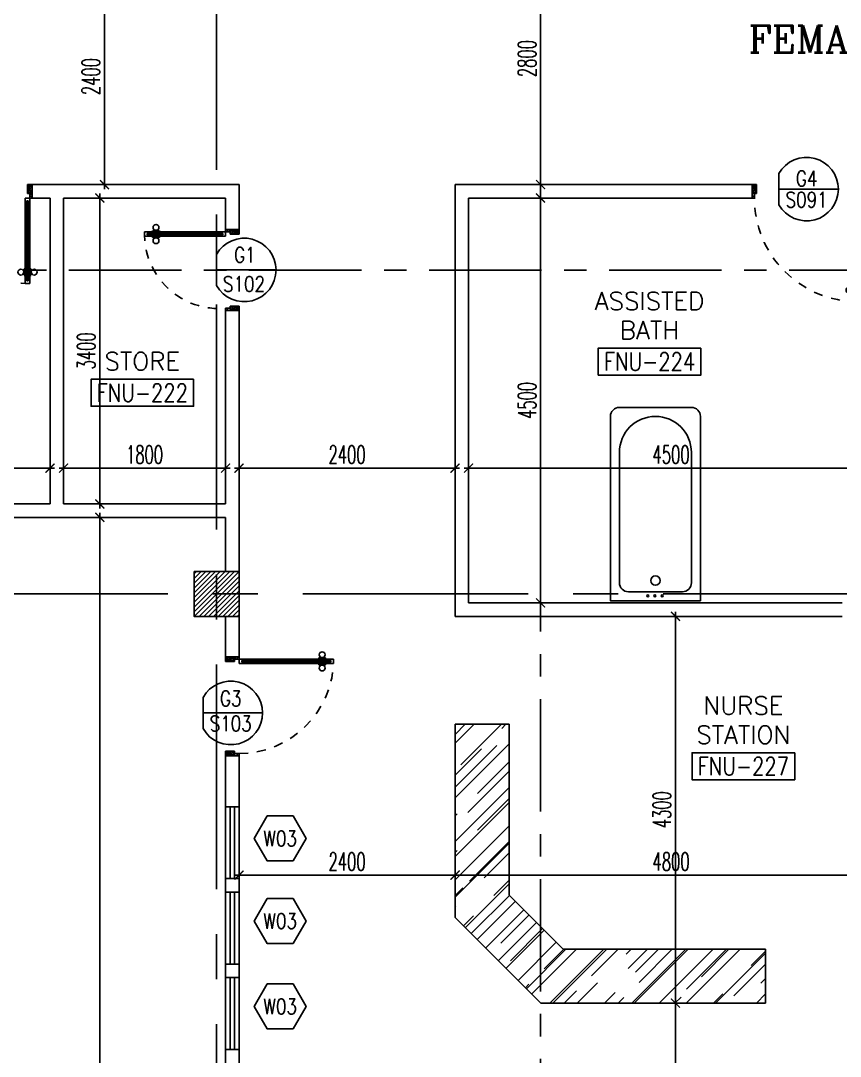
# Model space of a CAD drawing. Extents: x 88808.2 to 88899.2, y 39921.6 to 40001.1.
# Drawn here: x 88865.79 to 88874.9, y 39967.76 to 39979.27 of the extents above; entities that cross this region are included whole.
import ezdxf
from ezdxf.enums import TextEntityAlignment as Align

# ---------------------------------------------------------------- set-up
doc = ezdxf.new("R2010")
doc.units = 0
doc.header["$MEASUREMENT"] = 0
doc.header["$PDMODE"] = 34
for name, pattern in [('CENTER', [2, 1.25, -0.25, 0.25, -0.25]), ('CENTERX2', [4, 2.5, -0.5, 0.5, -0.5]), ('HIDDEN', [0.375, 0.25, -0.125])]:
    doc.linetypes.add(name, pattern=pattern)
doc.layers.get('0').update_dxf_attribs({"linetype": 'CONTINUOUS'})
doc.layers.get('DEFPOINTS').update_dxf_attribs({"linetype": 'CONTINUOUS'})
for name, color, linetype in [('AXES', 11, 'CENTERX2'), ('AXES1', 11, 'CENTER'), ('COL', 2, 'CONTINUOUS'), ('COUNTER', 3, 'CONTINUOUS'), ('DIM', 4, 'CONTINUOUS'), ('DOOR', 7, 'CONTINUOUS'), ('DOOR-CR', 4, 'CONTINUOUS'), ('DOOR-NO', 3, 'CONTINUOUS'), ('FIX', 3, 'CONTINUOUS'), ('HAT', 8, 'CONTINUOUS'), ('Hatch', 11, 'CONTINUOUS'), ('RM-BOX', 4, 'CONTINUOUS'), ('RM-NAME', 2, 'CONTINUOUS'), ('RM-NO', 2, 'CONTINUOUS'), ('WALL', 2, 'CONTINUOUS'), ('WIN', 3, 'CONTINUOUS'), ('WIN-BOX', 3, 'CONTINUOUS'), ('WIN-NO', 5, 'CONTINUOUS')]:
    doc.layers.add(name, color=color, linetype=linetype)
doc.styles.add('ROMANC', font='romanc', dxfattribs={"height": 0.1})
doc.styles.add('ROMANS', font='ROMANS.shx', dxfattribs={"width": 0.6})
doc.dimstyles.new('STANDARD in', dxfattribs={"dimtxt": 0.2, "dimasz": 0.1, "dimexe": 0.07, "dimexo": 0.07, "dimgap": 0.05, "dimtad": 1, "dimdec": 0, "dimlfac": 1000, "dimzin": 0, "dimdsep": 46, "dimtxsty": 'ROMANS', "dimblk": 'ARCHTICK', "dimcen": 0.05, "dimdle": 0.05, "dimclrd": 4, "dimclre": 4, "dimclrt": 2, "dimadec": 0, "dimazin": 0, "dimtfac": 1, "dimtdec": 0, "dimtmove": 2, "dimatfit": 3, "dimfxl": 0, "dimtolj": 1, "dimtzin": 0, "dimarcsym": 0})

# ---------------------------------------------------------------- blocks, each defined once
blk = doc.blocks.new('_ARCHTICK')
at = {"color": 0, "linetype": 'ByBlock', "const_width": 0.15}
blk.add_lwpolyline([(-0.5, -0.5), (0.5, 0.5)], dxfattribs=at)
blk = doc.blocks.new('*D571')
at = {"layer": 'DEFPOINTS', "color": 0, "linetype": 'Continuous'}
for p in [(88871.57, 39980.25), (88871.618, 39980.25), (88871.981, 39977.45)]:
    blk.add_point(p, dxfattribs=at)
at = {"layer": 'DIM', "color": 4, "linetype": 'Continuous', "lineweight": -2}
for p, q in [((88871.57, 39977.4), (88871.57, 39980.3)), ((88871.548, 39980.25), (88871.5, 39980.25)), ((88871.911, 39977.45), (88871.5, 39977.45))]:
    blk.add_line(p, q, dxfattribs=at)
at = {"layer": 'DIM', "color": 4, "linetype": 'Continuous', "lineweight": -2, "xscale": 0.1, "yscale": 0.1, "zscale": 0.1}
for p, rotation in [((88871.57, 39980.25), 90), ((88871.57, 39977.45), 270)]:
    blk.add_blockref('_ARCHTICK', p, dxfattribs=dict(at, rotation=rotation))
at = {"layer": 'DIM', "color": 2, "linetype": 'Continuous', "insert": (88871.42, 39978.85), "char_height": 0.2, "attachment_point": 5, "rotation": 90, "style": 'ROMANS'}
blk.add_mtext('\\A1;2800', dxfattribs=at)
blk = doc.blocks.new('*D570')
at = {"layer": 'DEFPOINTS', "color": 0, "linetype": 'Continuous'}
for p in [(88871.275, 39977.3), (88871.569, 39977.3), (88871.275, 39972.8)]:
    blk.add_point(p, dxfattribs=at)
at = {"layer": 'DIM', "color": 4, "linetype": 'Continuous', "lineweight": -2}
for p, q in [((88871.345, 39977.3), (88871.639, 39977.3)), ((88871.569, 39972.75), (88871.569, 39977.35)), ((88871.345, 39972.8), (88871.639, 39972.8))]:
    blk.add_line(p, q, dxfattribs=at)
at = {"layer": 'DIM', "color": 4, "linetype": 'Continuous', "lineweight": -2, "xscale": 0.1, "yscale": 0.1, "zscale": 0.1}
for p, rotation in [((88871.569, 39977.3), 90), ((88871.569, 39972.8), 270)]:
    blk.add_blockref('_ARCHTICK', p, dxfattribs=dict(at, rotation=rotation))
at = {"layer": 'DIM', "color": 2, "linetype": 'Continuous', "insert": (88871.419, 39975.05), "char_height": 0.2, "attachment_point": 5, "rotation": 90, "style": 'ROMANS'}
blk.add_mtext('\\A1;4500', dxfattribs=at)
blk = doc.blocks.new('*D346')
at = {"layer": 'DEFPOINTS', "color": 0, "linetype": 'Continuous'}
for p in [(88870.77, 39975.05), (88875.27, 39975.05), (88875.27, 39974.298)]:
    blk.add_point(p, dxfattribs=at)
at = {"layer": 'DIM', "color": 4, "linetype": 'Continuous', "lineweight": -2}
for p, q in [((88870.77, 39974.98), (88870.77, 39974.228)), ((88875.27, 39974.98), (88875.27, 39974.228)), ((88870.72, 39974.298), (88875.32, 39974.298))]:
    blk.add_line(p, q, dxfattribs=at)
at = {"layer": 'DIM', "color": 4, "linetype": 'Continuous', "lineweight": -2, "xscale": 0.1, "yscale": 0.1, "zscale": 0.1, "rotation": 180}
blk.add_blockref('_ARCHTICK', (88870.77, 39974.298), dxfattribs=at)
at = {"layer": 'DIM', "color": 4, "linetype": 'Continuous', "lineweight": -2, "xscale": 0.1, "yscale": 0.1, "zscale": 0.1}
blk.add_blockref('_ARCHTICK', (88875.27, 39974.298), dxfattribs=at)
at = {"layer": 'DIM', "color": 2, "linetype": 'Continuous', "insert": (88873.02, 39974.448), "char_height": 0.2, "attachment_point": 5, "style": 'ROMANS'}
blk.add_mtext('\\A1;4500', dxfattribs=at)
blk = doc.blocks.new('*D345')
at = {"layer": 'DEFPOINTS', "color": 0, "linetype": 'Continuous'}
for p in [(88868.22, 39974.987), (88870.62, 39974.987), (88870.62, 39974.298)]:
    blk.add_point(p, dxfattribs=at)
at = {"layer": 'DIM', "color": 4, "linetype": 'Continuous', "lineweight": -2}
for p, q in [((88868.22, 39974.917), (88868.22, 39974.228)), ((88870.62, 39974.917), (88870.62, 39974.228)), ((88868.17, 39974.298), (88870.67, 39974.298))]:
    blk.add_line(p, q, dxfattribs=at)
at = {"layer": 'DIM', "color": 4, "linetype": 'Continuous', "lineweight": -2, "xscale": 0.1, "yscale": 0.1, "zscale": 0.1, "rotation": 180}
blk.add_blockref('_ARCHTICK', (88868.22, 39974.298), dxfattribs=at)
at = {"layer": 'DIM', "color": 4, "linetype": 'Continuous', "lineweight": -2, "xscale": 0.1, "yscale": 0.1, "zscale": 0.1}
blk.add_blockref('_ARCHTICK', (88870.62, 39974.298), dxfattribs=at)
at = {"layer": 'DIM', "color": 2, "linetype": 'Continuous', "insert": (88869.42, 39974.448), "char_height": 0.2, "attachment_point": 5, "style": 'ROMANS'}
blk.add_mtext('\\A1;2400', dxfattribs=at)
blk = doc.blocks.new('*D344')
at = {"layer": 'DEFPOINTS', "color": 0, "linetype": 'Continuous'}
for p in [(88866.27, 39974.594), (88868.07, 39974.594), (88868.07, 39974.298)]:
    blk.add_point(p, dxfattribs=at)
at = {"layer": 'DIM', "color": 4, "linetype": 'Continuous', "lineweight": -2}
for p, q in [((88866.27, 39974.524), (88866.27, 39974.228)), ((88868.07, 39974.524), (88868.07, 39974.228)), ((88866.22, 39974.298), (88868.12, 39974.298))]:
    blk.add_line(p, q, dxfattribs=at)
at = {"layer": 'DIM', "color": 4, "linetype": 'Continuous', "lineweight": -2, "xscale": 0.1, "yscale": 0.1, "zscale": 0.1, "rotation": 180}
blk.add_blockref('_ARCHTICK', (88866.27, 39974.298), dxfattribs=at)
at = {"layer": 'DIM', "color": 4, "linetype": 'Continuous', "lineweight": -2, "xscale": 0.1, "yscale": 0.1, "zscale": 0.1}
blk.add_blockref('_ARCHTICK', (88868.07, 39974.298), dxfattribs=at)
at = {"layer": 'DIM', "color": 2, "linetype": 'Continuous', "insert": (88867.17, 39974.448), "char_height": 0.2, "attachment_point": 5, "style": 'ROMANS'}
blk.add_mtext('\\A1;1800', dxfattribs=at)
blk = doc.blocks.new('*D343')
at = {"layer": 'DEFPOINTS', "color": 0, "linetype": 'Continuous'}
for p in [(88866.12, 39974.298), (88861.02, 39974.286), (88866.12, 39974.286)]:
    blk.add_point(p, dxfattribs=at)
at = {"layer": 'DIM', "color": 4, "linetype": 'Continuous', "lineweight": -2}
for p, q in [((88860.97, 39974.298), (88866.17, 39974.298)), ((88861.02, 39974.356), (88861.02, 39974.368)), ((88866.12, 39974.356), (88866.12, 39974.368))]:
    blk.add_line(p, q, dxfattribs=at)
at = {"layer": 'DIM', "color": 4, "linetype": 'Continuous', "lineweight": -2, "xscale": 0.1, "yscale": 0.1, "zscale": 0.1, "rotation": 180}
blk.add_blockref('_ARCHTICK', (88861.02, 39974.298), dxfattribs=at)
at = {"layer": 'DIM', "color": 4, "linetype": 'Continuous', "lineweight": -2, "xscale": 0.1, "yscale": 0.1, "zscale": 0.1}
blk.add_blockref('_ARCHTICK', (88866.12, 39974.298), dxfattribs=at)
at = {"layer": 'DIM', "color": 2, "linetype": 'Continuous', "insert": (88863.57, 39974.448), "char_height": 0.2, "attachment_point": 5, "style": 'ROMANS'}
blk.add_mtext('\\A1;5100', dxfattribs=at)
blk = doc.blocks.new('*D341')
at = {"layer": 'DEFPOINTS', "color": 0, "linetype": 'Continuous'}
for p in [(88866.27, 39977.3), (88866.673, 39977.3), (88866.27, 39973.9)]:
    blk.add_point(p, dxfattribs=at)
at = {"layer": 'DIM', "color": 4, "linetype": 'Continuous', "lineweight": -2}
for p, q in [((88866.34, 39977.3), (88866.743, 39977.3)), ((88866.673, 39973.85), (88866.673, 39977.35)), ((88866.34, 39973.9), (88866.743, 39973.9))]:
    blk.add_line(p, q, dxfattribs=at)
at = {"layer": 'DIM', "color": 4, "linetype": 'Continuous', "lineweight": -2, "xscale": 0.1, "yscale": 0.1, "zscale": 0.1}
for p, rotation in [((88866.673, 39977.3), 90), ((88866.673, 39973.9), 270)]:
    blk.add_blockref('_ARCHTICK', p, dxfattribs=dict(at, rotation=rotation))
at = {"layer": 'DIM', "color": 2, "linetype": 'Continuous', "insert": (88866.523, 39975.6), "char_height": 0.2, "attachment_point": 5, "rotation": 90, "style": 'ROMANS'}
blk.add_mtext('\\A1;3400', dxfattribs=at)
blk = doc.blocks.new('*D340')
at = {"layer": 'DEFPOINTS', "color": 0, "linetype": 'Continuous'}
for p in [(88866.647, 39973.75), (88866.673, 39973.75), (88866.647, 39959.95)]:
    blk.add_point(p, dxfattribs=at)
at = {"layer": 'DIM', "color": 4, "linetype": 'Continuous', "lineweight": -2}
for p, q in [((88866.673, 39959.9), (88866.673, 39973.8)), ((88866.717, 39973.75), (88866.743, 39973.75)), ((88866.717, 39959.95), (88866.743, 39959.95))]:
    blk.add_line(p, q, dxfattribs=at)
at = {"layer": 'DIM', "color": 4, "linetype": 'Continuous', "lineweight": -2, "xscale": 0.1, "yscale": 0.1, "zscale": 0.1}
for p, rotation in [((88866.673, 39973.75), 90), ((88866.673, 39959.95), 270)]:
    blk.add_blockref('_ARCHTICK', p, dxfattribs=dict(at, rotation=rotation))
at = {"layer": 'DIM', "color": 2, "linetype": 'Continuous', "insert": (88866.523, 39966.85), "char_height": 0.2, "attachment_point": 5, "rotation": 90, "style": 'ROMANS'}
blk.add_mtext('\\A1;13800', dxfattribs=at)
blk = doc.blocks.new('*D574')
at = {"layer": 'DEFPOINTS', "color": 0, "linetype": 'Continuous'}
for p in [(88870.62, 39969.774), (88870.62, 39969.588), (88875.42, 39969.446)]:
    blk.add_point(p, dxfattribs=at)
at = {"layer": 'DIM', "color": 4, "linetype": 'Continuous', "lineweight": -2}
for p, q in [((88870.62, 39969.658), (88870.62, 39969.844)), ((88875.42, 39969.516), (88875.42, 39969.844)), ((88875.47, 39969.774), (88870.57, 39969.774))]:
    blk.add_line(p, q, dxfattribs=at)
at = {"layer": 'DIM', "color": 4, "linetype": 'Continuous', "lineweight": -2, "xscale": 0.1, "yscale": 0.1, "zscale": 0.1, "rotation": 180}
blk.add_blockref('_ARCHTICK', (88870.62, 39969.774), dxfattribs=at)
at = {"layer": 'DIM', "color": 4, "linetype": 'Continuous', "lineweight": -2, "xscale": 0.1, "yscale": 0.1, "zscale": 0.1}
blk.add_blockref('_ARCHTICK', (88875.42, 39969.774), dxfattribs=at)
at = {"layer": 'DIM', "color": 2, "linetype": 'Continuous', "insert": (88873.02, 39969.924), "char_height": 0.2, "attachment_point": 5, "style": 'ROMANS'}
blk.add_mtext('\\A1;4800', dxfattribs=at)
blk = doc.blocks.new('D1000')
at = {"layer": 'DOOR', "color": 7, "linetype": 'ByBlock'}
for p, q in [((0, 0), (-150, 0)), ((-150, 0), (-150, -25)), ((-150, 0), (0, 0)), ((0, -50), (-114, 0)), ((0, -50), (-40, 0)), ((0, -50), (0, 0)), ((-1050, -25), (-1100, -25)), ((-1100, -75), (-1100, -25)), ((-1100, -25), (-1100, -75)), ((-1050, -75), (-1100, -75)), ((-1050, -42), (-1070, -42)), ((-1070, -42), (-1070, -58)), ((-1050, -58), (-1070, -58)), ((-1050, -25), (-1050, -42)), ((-1050, -58), (-1050, -75)), ((-928, -18), (-1018, -18)), ((-1018, -25), (-1018, -18)), ((-1018, -75), (-1018, -82)), ((-928, -82), (-1018, -82)), ((-1005, -9), (-940, -9)), ((-1005, -18), (-1005, -9)), ((-1005, -18), (-940, -18)), ((-1005, -82), (-940, -82)), ((-1005, -82), (-1005, -91)), ((-1005, -91), (-940, -91)), ((-940, -18), (-940, -9)), ((-940, -82), (-940, -91)), ((-928, -25), (-928, -18)), ((-928, -75), (-928, -82)), ((-200, -42), (-200, -25)), ((-200, -25), (-150, -25)), ((-180, -42), (-200, -42)), ((-200, -75), (-200, -58)), ((-200, -58), (-180, -58)), ((-150, -75), (-200, -75)), ((-180, -58), (-180, -42)), ((-150, -75), (-150, -25)), ((-150, -25), (-100, -25)), ((-100, -25), (-100, -50)), ((0, -50), (-100, -37)), ((-100, -50), (0, -50)), ((-150, -975), (-100, -975)), ((-150, -1000), (-150, -975)), ((-150, -1000), (0, -1000)), ((0, -1000), (-150, -1000)), ((0, -950), (-114, -1000)), ((-100, -975), (-100, -950)), ((0, -950), (-100, -963)), ((-100, -950), (0, -950)), ((0, -950), (-40, -1000)), ((0, -950), (0, -1000))]:
    blk.add_line(p, q, dxfattribs=at)
at = {"layer": 'DOOR', "linetype": 'ByBlock'}
for p, q in [((-200, -25), (-1050, -25)), ((-200, -42), (-1050, -42)), ((-200, -58), (-1050, -58)), ((-1050, -75), (-200, -75))]:
    blk.add_line(p, q, dxfattribs=at)
at = {"layer": 'DOOR', "color": 7, "linetype": 'ByBlock'}
for centre in [(-973, 23), (-973, -124)]:
    blk.add_circle(centre, 32.4, dxfattribs=at)
for centre, radius, start, end in [((0, -50), 134, 158.1598, 169.28), ((0, -50), 74.4, 137.7764, 180), ((0, -50), 54.4, 113.2074, 180), ((0, -50), 154, 161.1053, 166.2858), ((0, -50), 114, 154.0838, 167.3774), ((0, -50), 94.4, 148.0182, 180), ((0, -50), 34.4, 90, 180), ((0, -50), 14.4, 90, 180), ((0, -950), 154, 193.7142, 198.8947), ((0, -950), 134, 190.72, 201.8402), ((0, -950), 94.4, 180, 211.9818), ((0, -950), 74.4, 180, 222.2236), ((0, -950), 54.4, 180, 246.7926), ((0, -950), 34.4, 180, 270), ((0, -950), 14.4, 180, 270)]:
    blk.add_arc(centre, radius, start, end, dxfattribs=at)
at = {"layer": 'DOOR', "linetype": 'HIDDEN', "ltscale": 0.5}
blk.add_arc((-149, -24), 951, 180.0434, 269.9667, dxfattribs=at)
blk = doc.blocks.new('DOOR100')
at = {"layer": 'DOOR', "color": 0, "linetype": 'ByBlock'}
for p, q in [((-76, 1251), (-76, 1301)), ((-76, 1301), (-26, 1301)), ((-26, 1301), (-76, 1301)), ((-59, 1251), (-59, 1271)), ((-43, 1271), (-59, 1271)), ((-43, 1251), (-43, 1271)), ((-26, 1251), (-26, 1301)), ((-92, 1206), (-92, 1141)), ((-83, 1206), (-92, 1206)), ((-83, 1129), (-83, 1219)), ((-76, 1219), (-83, 1219)), ((-83, 1206), (-83, 1141)), ((-59, 1251), (-76, 1251)), ((-26, 1251), (-43, 1251)), ((-26, 1219), (-19, 1219)), ((-19, 1129), (-19, 1219)), ((-19, 1206), (-19, 1141)), ((-19, 1206), (-10, 1206)), ((-10, 1206), (-10, 1141)), ((-83, 1141), (-92, 1141)), ((-76, 1129), (-83, 1129)), ((-26, 1129), (-19, 1129)), ((-19, 1141), (-10, 1141)), ((-1201, 0), (-1201, 150)), ((-1201, 150), (-1176, 150)), ((-1201, 150), (-1201, 0)), ((-1176, 150), (-1176, 100)), ((-76, 200), (-59, 200)), ((-76, 150), (-76, 200)), ((-76, 150), (-26, 150)), ((-59, 200), (-59, 180)), ((-59, 180), (-43, 180)), ((-43, 200), (-26, 200)), ((-43, 180), (-43, 200)), ((-26, 200), (-26, 150)), ((-1, 150), (-26, 150)), ((-26, 150), (-26, 100)), ((-1, 150), (-1, 0)), ((-1151, 0), (-1201, 0)), ((-1176, 100), (-1151, 100)), ((-1151, 100), (-1151, 0)), ((-51, 100), (-51, 0)), ((-26, 100), (-51, 100)), ((-51, 0), (-1, 0))]:
    blk.add_line(p, q, dxfattribs=at)
at = {"layer": 'DOOR', "linetype": 'ByBlock'}
for p, q in [((-76, 1251), (-76, 200)), ((-59, 200), (-59, 1251)), ((-43, 200), (-43, 1251)), ((-26, 200), (-26, 1251))]:
    blk.add_line(p, q, dxfattribs=at)
at = {"layer": 'DOOR', "color": 9, "linetype": 'ByBlock'}
for p, q in [((-1151, 0), (-1201, 114)), ((-1151, 0), (-1201, 40)), ((-1151, 0), (-1164, 100)), ((-51, 0), (-1, 114)), ((-51, 0), (-38, 100)), ((-51, 0), (-1, 40))]:
    blk.add_line(p, q, dxfattribs=at)
at = {"layer": 'DOOR', "color": 0, "linetype": 'ByBlock'}
for centre in [(-125, 1174), (22, 1174)]:
    blk.add_circle(centre, 32.4, dxfattribs=at)
at = {"layer": 'DOOR', "linetype": 'HIDDEN', "ltscale": 0.5}
blk.add_arc((-27, 152), 1149, 89.961, 180.0931, dxfattribs=at)
at = {"layer": 'DOOR', "color": 9, "linetype": 'ByBlock'}
for centre, radius, start, end in [((-1151, 0), 154, 103.7142, 108.8947), ((-1151, 0), 134, 100.72, 111.8402), ((-51, 0), 134, 68.1598, 79.28), ((-51, 0), 154, 71.1053, 76.2858), ((-1151, 0), 94.4, 90, 121.9818), ((-1151, 0), 74.4, 90, 132.2236), ((-1151, 0), 54.4, 90, 156.7926), ((-1151, 0), 34.4, 90, 180), ((-1151, 0), 14.4, 90, 180), ((-51, 0), 94.4, 58.0182, 90), ((-51, 0), 74.4, 47.7764, 90), ((-51, 0), 54.4, 23.2074, 90), ((-51, 0), 34.4, 0, 90), ((-51, 0), 14.4, 0, 90), ((-51, 0), 114, 64.0838, 77.3774)]:
    blk.add_arc(centre, radius, start, end, dxfattribs=at)
blk = doc.blocks.new('WW1')
at = {"layer": 'WIN-BOX'}
blk.add_lwpolyline([(144, -250), (289, 0), (144, 250), (-144, 250), (-289, 0), (-144, -250)], close=True, dxfattribs=at)
at = {"layer": 'WIN-NO', "style": 'ROMANS', "width": 0.8}
blk.add_attdef('W00', text='', height=170, dxfattribs=at).set_placement((0, 0), align=Align.MIDDLE)
blk = doc.blocks.new('DOOR-110')
at = {"layer": 'DOOR', "color": 0, "linetype": 'ByBlock'}
for p, q in [((0, 1050), (0, 1100)), ((150, 1100), (0, 1100)), ((100, 1050), (0, 1050)), ((100, 1075), (100, 1050)), ((150, 1075), (100, 1075)), ((150, 1100), (150, 1075)), ((150, 1025), (150, 1075)), ((200, 1075), (150, 1075)), ((180, 1042), (180, 1058)), ((180, 1058), (200, 1058)), ((200, 1042), (180, 1042)), ((200, 1058), (200, 1075)), ((200, 1025), (200, 1042)), ((1028, 1075), (1028, 1082)), ((1028, 1082), (1118, 1082)), ((1040, 1082), (1040, 1091)), ((1105, 1091), (1040, 1091)), ((1105, 1082), (1040, 1082)), ((1105, 1082), (1105, 1091)), ((1118, 1075), (1118, 1082)), ((1150, 1075), (1150, 1058)), ((1150, 1075), (1200, 1075)), ((1150, 1058), (1170, 1058)), ((1150, 1042), (1150, 1025)), ((1150, 1042), (1170, 1042)), ((1170, 1058), (1170, 1042)), ((1200, 1075), (1200, 1025)), ((1200, 1025), (1200, 1075)), ((150, 1025), (200, 1025)), ((1028, 1025), (1028, 1018)), ((1028, 1018), (1118, 1018)), ((1040, 1018), (1040, 1009)), ((1105, 1018), (1040, 1018)), ((1105, 1009), (1040, 1009)), ((1105, 1018), (1105, 1009)), ((1118, 1025), (1118, 1018)), ((1150, 1025), (1200, 1025)), ((100, 50), (0, 50)), ((0, 50), (0, 0)), ((0, 0), (150, 0)), ((150, 0), (0, 0)), ((100, 25), (100, 50)), ((150, 25), (100, 25)), ((150, 0), (150, 25))]:
    blk.add_line(p, q, dxfattribs=at)
at = {"layer": 'DOOR', "linetype": 'ByBlock'}
for p, q in [((0, 1100), (150, 1100)), ((200, 1075), (1150, 1075)), ((200, 1058), (1150, 1058)), ((200, 1042), (1150, 1042)), ((1150, 1025), (200, 1025))]:
    blk.add_line(p, q, dxfattribs=at)
at = {"layer": 'DOOR', "color": 9, "linetype": 'ByBlock'}
for p, q in [((0, 1050), (40, 1100)), ((0, 1050), (114, 1100)), ((0, 1050), (100, 1063)), ((0, 50), (40, 0)), ((0, 50), (114, 0)), ((0, 50), (100, 37))]:
    blk.add_line(p, q, dxfattribs=at)
at = {"layer": 'DOOR', "color": 0, "linetype": 'ByBlock'}
for centre in [(1073, 1124), (1073, 976)]:
    blk.add_circle(centre, 32.4, dxfattribs=at)
at = {"layer": 'DOOR', "color": 9, "linetype": 'ByBlock'}
for centre, radius, start, end in [((0, 1050), 34.4, 0, 90), ((0, 1050), 14.4, 0, 90), ((0, 1050), 54.4, 0, 66.7926), ((0, 1050), 74.4, 0, 42.2236), ((0, 1050), 94.4, 0, 31.9818), ((0, 1050), 114, 12.6226, 25.9162), ((0, 1050), 134, 10.72, 21.8402), ((0, 1050), 154, 13.7142, 18.8947), ((0, 50), 14.4, 270, 0), ((0, 50), 34.4, 270, 0), ((0, 50), 54.4, 293.2074, 0), ((0, 50), 74.4, 317.7764, 0), ((0, 50), 94.4, 328.0182, 0), ((0, 50), 134, 338.1598, 349.28), ((0, 50), 154, 341.1053, 346.2858)]:
    blk.add_arc(centre, radius, start, end, dxfattribs=at)
at = {"layer": 'DOOR', "linetype": 'HIDDEN', "ltscale": 0.5}
blk.add_arc((150, 1075), 1050, 270, 0, dxfattribs=at)
at = {"layer": 'WALL', "linetype": 'ByBlock'}
for p, q in [((0, 1100), (150, 1100)), ((0, 0), (150, 0))]:
    blk.add_line(p, q, dxfattribs=at)
blk = doc.blocks.new('RM1')
at = {"layer": 'RM-BOX'}
blk.add_lwpolyline([(570, -200), (-570, -200), (-570, -500), (570, -500)], close=True, dxfattribs=at)
at = {"layer": 'RM-NAME', "style": 'ROMANS'}
for tag, p in [('ROOMNAME1', (0, 324)), ('ROOMNAME2', (0, 0))]:
    blk.add_attdef(tag, text='', height=200, dxfattribs=at).set_placement(p, align=Align.MIDDLE)
at = {"layer": 'RM-NO', "style": 'ROMANS', "width": 0.8}
blk.add_attdef('ROOMNO', text='', height=200, dxfattribs=at).set_placement((0, -350), align=Align.MIDDLE)
blk = doc.blocks.new('BTUB1')
at = {"layer": 'FIX'}
for points in [[(-500, -25), (-500, -2075, 0.414214), (-400, -2175), (400, -2175, 0.414214), (500, -2075), (500, -25)], [(-400, -1675, 1), (400, -1675), (400, -225, 0.414214), (300, -125), (-300, -125, 0.414214), (-400, -225)]]:
    blk.add_lwpolyline(points, format="xyb", close=True, dxfattribs=at)
for centre, radius in [((-75, -81), 11), ((5, -81), 11), ((85, -81), 11), ((0, -250), 52.2)]:
    blk.add_circle(centre, radius, dxfattribs=at)
blk = doc.blocks.new('DD1')
at = {"layer": 'DOOR-CR'}
blk.add_line((-308, 0), (353, 0), dxfattribs=at)
blk.add_lwpolyline([(-308, -173, 3.820224), (-308, 173)], format="xyb", close=True, dxfattribs=at)
at = {"layer": 'DOOR-NO', "style": 'ROMANS', "width": 0.8}
for tag, p in [('G', (0, 142)), ('000', (0, -141))]:
    blk.add_attdef(tag, text='', height=204, dxfattribs=at).set_placement(p, align=Align.MIDDLE)
blk = doc.blocks.new('DOOR90')
at = {"layer": 'DOOR', "linetype": 'ByBlock'}
for p, q in [((0, 0), (-150, 0)), ((-200, -25), (-1000, -25)), ((-200, -42), (-1000, -42)), ((-200, -58), (-1000, -58)), ((-1000, -75), (-200, -75))]:
    blk.add_line(p, q, dxfattribs=at)
at = {"layer": 'DOOR', "color": 0, "linetype": 'ByBlock'}
for p, q in [((-150, 0), (-150, -25)), ((-150, 0), (0, 0)), ((0, -50), (0, 0)), ((-1050, -25), (-1050, -75)), ((-1050, -75), (-1050, -25)), ((-1000, -25), (-1050, -25)), ((-1000, -75), (-1050, -75)), ((-1020, -42), (-1020, -58)), ((-1000, -42), (-1020, -42)), ((-1000, -58), (-1020, -58)), ((-1000, -25), (-1000, -42)), ((-1000, -58), (-1000, -75)), ((-968, -25), (-968, -18)), ((-878, -18), (-968, -18)), ((-968, -75), (-968, -82)), ((-878, -82), (-968, -82)), ((-955, -18), (-955, -9)), ((-955, -9), (-890, -9)), ((-955, -18), (-890, -18)), ((-955, -82), (-955, -91)), ((-955, -82), (-890, -82)), ((-955, -91), (-890, -91)), ((-890, -18), (-890, -9)), ((-890, -82), (-890, -91)), ((-878, -25), (-878, -18)), ((-878, -75), (-878, -82)), ((-200, -42), (-200, -25)), ((-200, -25), (-150, -25)), ((-180, -42), (-200, -42)), ((-200, -75), (-200, -58)), ((-200, -58), (-180, -58)), ((-150, -75), (-200, -75)), ((-180, -58), (-180, -42)), ((-150, -75), (-150, -25)), ((-150, -25), (-100, -25)), ((-100, -25), (-100, -50)), ((-100, -50), (0, -50)), ((-150, -900), (-150, -875)), ((-150, -875), (-100, -875)), ((0, -900), (-150, -900)), ((-150, -900), (0, -900)), ((-100, -850), (0, -850)), ((-100, -875), (-100, -850)), ((0, -850), (0, -900))]:
    blk.add_line(p, q, dxfattribs=at)
at = {"layer": 'DOOR', "color": 9, "linetype": 'ByBlock'}
for p, q in [((0, -50), (-114, 0)), ((0, -50), (-40, 0)), ((0, -50), (-100, -37)), ((0, -850), (-114, -900)), ((0, -850), (-100, -863)), ((0, -850), (-40, -900))]:
    blk.add_line(p, q, dxfattribs=at)
at = {"layer": 'DOOR', "color": 0, "linetype": 'ByBlock'}
for centre in [(-923, 24), (-923, -124)]:
    blk.add_circle(centre, 32.4, dxfattribs=at)
at = {"layer": 'DOOR', "color": 9, "linetype": 'ByBlock'}
for centre, radius, start, end in [((0, -50), 74.4, 137.7764, 180), ((0, -50), 54.4, 113.2074, 180), ((0, -50), 154, 161.1053, 166.2858), ((0, -50), 134, 158.1598, 169.28), ((0, -50), 114, 154.0838, 167.3774), ((0, -50), 94.4, 148.0182, 180), ((0, -50), 34.4, 90, 180), ((0, -50), 14.4, 90, 180), ((0, -850), 154, 193.7142, 198.8947), ((0, -850), 134, 190.72, 201.8402), ((0, -850), 94.4, 180, 211.9818), ((0, -850), 74.4, 180, 222.2236), ((0, -850), 54.4, 180, 246.7926), ((0, -850), 34.4, 180, 270), ((0, -850), 14.4, 180, 270)]:
    blk.add_arc(centre, radius, start, end, dxfattribs=at)
at = {"layer": 'DOOR', "linetype": 'HIDDEN', "ltscale": 0.5}
blk.add_arc((-222, -50), 828, 178.2701, 275.003, dxfattribs=at)
blk = doc.blocks.new('COL50')
at = {"layer": 'COL'}
blk.add_lwpolyline([(-250, 250), (-250, -250), (250, -250), (250, 250)], close=True, dxfattribs=at)
blk = doc.blocks.new('*X54')
at = {"color": 0}
for p, q in [((73379, 162740), (73829, 163190)), ((73379, 162793), (73776, 163190)), ((73379, 162846), (73723, 163190)), ((73379, 162899), (73670, 163190)), ((73379, 162952), (73617, 163190)), ((73379, 163005), (73564, 163190)), ((73379, 163058), (73511, 163190)), ((73379, 163111), (73458, 163190)), ((73379, 163164), (73405, 163190)), ((73382, 162690), (73879, 163187)), ((73435, 162690), (73879, 163134)), ((73488, 162690), (73879, 163081)), ((73541, 162690), (73879, 163028)), ((73594, 162690), (73879, 162975)), ((73647, 162690), (73879, 162922)), ((73700, 162690), (73879, 162869)), ((73753, 162690), (73879, 162816)), ((73806, 162690), (73879, 162763)), ((73859, 162690), (73879, 162710))]:
    blk.add_line(p, q, dxfattribs=at)
blk = doc.blocks.new('*D569')
at = {"layer": 'DEFPOINTS', "color": 0, "linetype": 'Continuous'}
for p in [(88866.725, 39979.85), (88866.825, 39979.85), (88867.136, 39977.45)]:
    blk.add_point(p, dxfattribs=at)
at = {"layer": 'DIM', "color": 4, "linetype": 'Continuous', "lineweight": -2}
for p, q in [((88866.755, 39979.85), (88866.655, 39979.85)), ((88866.725, 39977.4), (88866.725, 39979.9)), ((88867.066, 39977.45), (88866.655, 39977.45))]:
    blk.add_line(p, q, dxfattribs=at)
at = {"layer": 'DIM', "color": 4, "linetype": 'Continuous', "lineweight": -2, "xscale": 0.1, "yscale": 0.1, "zscale": 0.1}
for p, rotation in [((88866.725, 39979.85), 90), ((88866.725, 39977.45), 270)]:
    blk.add_blockref('_ARCHTICK', p, dxfattribs=dict(at, rotation=rotation))
at = {"layer": 'DIM', "color": 2, "linetype": 'Continuous', "insert": (88866.575, 39978.65), "char_height": 0.2, "attachment_point": 5, "rotation": 90, "style": 'ROMANS'}
blk.add_mtext('\\A1;2400', dxfattribs=at)
blk = doc.blocks.new('*D572')
at = {"layer": 'DEFPOINTS', "color": 0, "linetype": 'Continuous'}
for p in [(88872.431, 39968.35), (88873.068, 39968.35), (88872.431, 39965.95)]:
    blk.add_point(p, dxfattribs=at)
at = {"layer": 'DIM', "color": 4, "linetype": 'Continuous', "lineweight": -2}
for p, q in [((88872.501, 39968.35), (88873.138, 39968.35)), ((88873.068, 39965.9), (88873.068, 39968.4)), ((88872.501, 39965.95), (88873.138, 39965.95))]:
    blk.add_line(p, q, dxfattribs=at)
at = {"layer": 'DIM', "color": 4, "linetype": 'Continuous', "lineweight": -2, "xscale": 0.1, "yscale": 0.1, "zscale": 0.1}
for p, rotation in [((88873.068, 39968.35), 90), ((88873.068, 39965.95), 270)]:
    blk.add_blockref('_ARCHTICK', p, dxfattribs=dict(at, rotation=rotation))
at = {"layer": 'DIM', "color": 2, "linetype": 'Continuous', "insert": (88872.918, 39967.15), "char_height": 0.2, "attachment_point": 5, "rotation": 90, "style": 'ROMANS'}
blk.add_mtext('\\A1;2400', dxfattribs=at)
blk = doc.blocks.new('*D573')
at = {"layer": 'DEFPOINTS', "color": 0, "linetype": 'Continuous'}
for p in [(88872.431, 39972.65), (88873.068, 39972.65), (88872.431, 39968.35)]:
    blk.add_point(p, dxfattribs=at)
at = {"layer": 'DIM', "color": 4, "linetype": 'Continuous', "lineweight": -2}
for p, q in [((88873.068, 39968.3), (88873.068, 39972.7)), ((88872.501, 39972.65), (88873.138, 39972.65)), ((88872.501, 39968.35), (88873.138, 39968.35))]:
    blk.add_line(p, q, dxfattribs=at)
at = {"layer": 'DIM', "color": 4, "linetype": 'Continuous', "lineweight": -2, "xscale": 0.1, "yscale": 0.1, "zscale": 0.1}
for p, rotation in [((88873.068, 39972.65), 90), ((88873.068, 39968.35), 270)]:
    blk.add_blockref('_ARCHTICK', p, dxfattribs=dict(at, rotation=rotation))
at = {"layer": 'DIM', "color": 2, "linetype": 'Continuous', "insert": (88872.918, 39970.5), "char_height": 0.2, "attachment_point": 5, "rotation": 90, "style": 'ROMANS'}
blk.add_mtext('\\A1;4300', dxfattribs=at)
blk = doc.blocks.new('*D575')
at = {"layer": 'DEFPOINTS', "color": 0, "linetype": 'Continuous'}
for p in [(88868.22, 39969.773), (88868.22, 39969.559), (88870.62, 39969.488)]:
    blk.add_point(p, dxfattribs=at)
at = {"layer": 'DIM', "color": 4, "linetype": 'Continuous', "lineweight": -2}
for p, q in [((88868.22, 39969.629), (88868.22, 39969.843)), ((88870.62, 39969.558), (88870.62, 39969.843)), ((88870.67, 39969.773), (88868.17, 39969.773))]:
    blk.add_line(p, q, dxfattribs=at)
at = {"layer": 'DIM', "color": 4, "linetype": 'Continuous', "lineweight": -2, "xscale": 0.1, "yscale": 0.1, "zscale": 0.1, "rotation": 180}
blk.add_blockref('_ARCHTICK', (88868.22, 39969.773), dxfattribs=at)
at = {"layer": 'DIM', "color": 4, "linetype": 'Continuous', "lineweight": -2, "xscale": 0.1, "yscale": 0.1, "zscale": 0.1}
blk.add_blockref('_ARCHTICK', (88870.62, 39969.773), dxfattribs=at)
at = {"layer": 'DIM', "color": 2, "linetype": 'Continuous', "insert": (88869.42, 39969.923), "char_height": 0.2, "attachment_point": 5, "style": 'ROMANS'}
blk.add_mtext('\\A1;2400', dxfattribs=at)

msp = doc.modelspace()

# ---------------------------------------------------------------- hatches: boundary and pattern name
at = {"layer": 'Hatch', "linetype": 'ByBlock'}
h = msp.add_hatch(dxfattribs=at)
h.set_pattern_fill('AR-RROOF', color=256, scale=0.32, angle=45, style=0)
h.set_pattern_definition([(45, (88794.34104, 39809.97983), (0.271529, 0.72407734), [4.8, -0.64, 1.6, -0.32]), (45, (88794.52884, 39810.3939), (-0.5272188, 0.0746705), [0.96, -0.1056, 1.92, -0.24]), (45, (88794.26184, 39810.2853), (1.025022, 1.32822938), [2.56, -0.448, 1.28, -0.32])])
h.paths.add_polyline_path([(88871.2203, 39971.4496), (88870.6203, 39971.4496), (88870.6203, 39969.301), (88870.6967, 39969.2246), (88871.5453, 39969.2246), (88871.2203, 39969.5496)])
h.paths.add_polyline_path([(88871.5703, 39968.351), (88871.5703, 39969.1996), (88871.5453, 39969.2246), (88870.6967, 39969.2246)])
h.paths.add_polyline_path([(88874.0703, 39968.3496), (88874.0703, 39968.9496), (88871.8203, 39968.9496), (88871.5703, 39969.1996), (88871.5703, 39968.351), (88871.5717, 39968.3496)])

# ---------------------------------------------------------------- linework, layer by layer
at = {"layer": 'AXES'}
for p, q in [((88867.9703, 39921.6153), (88867.9703, 40000.4279)), ((88808.9303, 39972.8996), (88876.9703, 39972.8996))]:
    msp.add_line(p, q, dxfattribs=at)
at = {"layer": 'AXES1'}
for p, q in [((88871.5703, 39928.4796), (88871.5703, 39987.2996)), ((88822.3303, 39976.4996), (88876.9703, 39976.4996))]:
    msp.add_line(p, q, dxfattribs=at)
at = {"layer": 'COUNTER', "linetype": 'ByBlock'}
for p, q in [((88870.6203, 39971.4496), (88870.6203, 39969.301)), ((88871.2203, 39971.4496), (88870.6203, 39971.4496)), ((88871.2203, 39971.4496), (88871.2203, 39969.5496)), ((88871.8203, 39968.9496), (88871.2203, 39969.5496)), ((88871.5717, 39968.3496), (88870.6203, 39969.301)), ((88874.0703, 39968.9496), (88871.8203, 39968.9496)), ((88874.0703, 39968.3496), (88874.0703, 39968.9496)), ((88874.0703, 39968.3496), (88871.5717, 39968.3496))]:
    msp.add_line(p, q, dxfattribs=at)
at = {"layer": 'WALL'}
for p, q in [((88865.9203, 39977.2996), (88865.9203, 39977.4496)), ((88865.9203, 39977.4496), (88868.2203, 39977.4496)), ((88868.2203, 39976.9496), (88868.2203, 39977.4496)), ((88870.6203, 39972.6496), (88870.6203, 39977.4496)), ((88873.9203, 39977.2996), (88873.9203, 39977.4496)), ((88865.9203, 39977.2996), (88866.1203, 39977.2996)), ((88866.1203, 39973.8996), (88866.1203, 39977.2996)), ((88866.2703, 39977.2996), (88868.0703, 39977.2996)), ((88866.2703, 39973.8996), (88866.2703, 39977.2996)), ((88868.0703, 39976.9496), (88868.0703, 39977.2996)), ((88870.7703, 39972.7996), (88870.7703, 39977.2996)), ((88868.0703, 39976.9496), (88868.2203, 39976.9496)), ((88868.0703, 39976.0496), (88868.2203, 39976.0496)), ((88868.0703, 39973.8996), (88868.0703, 39976.0496)), ((88868.2203, 39973.1496), (88868.2203, 39976.0496)), ((88861.0203, 39973.8996), (88866.1203, 39973.8996)), ((88866.2703, 39973.8996), (88868.0703, 39973.8996)), ((88861.0203, 39973.7496), (88868.0703, 39973.7496)), ((88868.0703, 39973.1496), (88868.0703, 39973.7496)), ((88868.0703, 39972.1996), (88868.0703, 39972.6496)), ((88868.2203, 39972.1996), (88868.2203, 39972.6496)), ((88868.2203, 39972.1996), (88868.0703, 39972.1996)), ((88868.0703, 39970.5341), (88868.0703, 39971.0996)), ((88868.2203, 39971.0996), (88868.0703, 39971.0996)), ((88868.2203, 39970.5341), (88868.2203, 39971.0996)), ((88868.0703, 39970.5341), (88868.2203, 39970.5341)), ((88868.2203, 39970.5341), (88868.0703, 39970.5341)), ((88868.0703, 39970.5341), (88868.2203, 39970.5341)), ((88868.2203, 39969.7341), (88868.0703, 39969.7341)), ((88868.0703, 39969.5841), (88868.0703, 39969.7341)), ((88868.2203, 39969.5841), (88868.2203, 39969.7341)), ((88868.2203, 39969.5841), (88868.0703, 39969.5841)), ((88868.2203, 39968.7841), (88868.0703, 39968.7841)), ((88868.0703, 39968.6341), (88868.0703, 39968.7841)), ((88868.2203, 39968.6341), (88868.2203, 39968.7841)), ((88868.2203, 39968.6341), (88868.0703, 39968.6341)), ((88868.2203, 39967.8341), (88868.0703, 39967.8341)), ((88868.0703, 39967.6841), (88868.0703, 39967.8341)), ((88868.2203, 39967.6841), (88868.2203, 39967.8341))]:
    msp.add_line(p, q, dxfattribs=at)
at = {"layer": 'WALL', "linetype": 'ByBlock'}
for p, q in [((88873.9203, 39977.4496), (88870.6203, 39977.4496)), ((88873.9203, 39977.2996), (88870.7703, 39977.2996)), ((88874.9203, 39972.7996), (88870.7703, 39972.7996)), ((88874.9203, 39972.6496), (88870.6203, 39972.6496))]:
    msp.add_line(p, q, dxfattribs=at)
at = {"layer": 'WIN'}
for p, q in [((88868.0703, 39969.7341), (88868.0703, 39970.5341)), ((88868.1203, 39969.7341), (88868.1203, 39970.5341)), ((88868.1703, 39969.7341), (88868.1703, 39970.5341)), ((88868.2203, 39969.7341), (88868.2203, 39970.5341)), ((88868.0703, 39968.7841), (88868.0703, 39969.5841)), ((88868.1203, 39968.7841), (88868.1203, 39969.5841)), ((88868.1703, 39968.7841), (88868.1703, 39969.5841)), ((88868.2203, 39968.7841), (88868.2203, 39969.5841)), ((88868.0703, 39967.8341), (88868.0703, 39968.6341)), ((88868.1203, 39967.8341), (88868.1203, 39968.6341)), ((88868.1703, 39967.8341), (88868.1703, 39968.6341)), ((88868.2203, 39967.8341), (88868.2203, 39968.6341))]:
    msp.add_line(p, q, dxfattribs=at)

# ---------------------------------------------------------------- block references
at = {"layer": 'COL', "xscale": 0.001, "yscale": 0.001, "zscale": 0.001}
msp.add_blockref('COL50', (88867.9703, 39972.8996), dxfattribs=at)
at = {"layer": 'DOOR', "color": 0, "linetype": 'Continuous', "xscale": -0.001, "yscale": 0.001, "zscale": 0.001, "rotation": 270}
msp.add_blockref('D1000', (88865.9203, 39977.4496), dxfattribs=at)
at = {"layer": 'DOOR', "color": 0, "linetype": 'ByBlock', "xscale": -0.001, "yscale": 0.001, "zscale": 0.001, "rotation": 180}
msp.add_blockref('DOOR100', (88875.1213, 39977.4496), dxfattribs=at)
at = {"layer": 'DOOR', "color": 0, "linetype": 'ByBlock', "xscale": 0.001, "yscale": 0.001, "zscale": 0.001}
msp.add_blockref('DOOR90', (88868.2203, 39976.9496), dxfattribs=at)
at = {"layer": 'DOOR', "color": 0, "linetype": 'Continuous', "xscale": 0.001, "yscale": 0.001, "zscale": 0.001}
msp.add_blockref('DOOR-110', (88868.0703, 39971.0996), dxfattribs=at)
at = {"layer": 'DOOR-NO'}
ref = msp.add_blockref('DD1', (88874.5257, 39977.3994), dxfattribs=dict(at, xscale=0.001, yscale=0.001, zscale=0.001))
ref.add_attrib('G', 'G4', dxfattribs={"height": 0.17, "style": 'ROMANS', "width": 0.8}).set_placement((88874.5257, 39977.5174), align=Align.MIDDLE)
ref.add_attrib('000', 'S091', dxfattribs={"height": 0.17, "style": 'ROMANS', "width": 0.8}).set_placement((88874.5257, 39977.2816), align=Align.MIDDLE)
ref = msp.add_blockref('DD1', (88868.2778, 39976.5006), dxfattribs=dict(at, xscale=0.001, yscale=0.001, zscale=0.001))
ref.add_attrib('G', 'G1', dxfattribs={"height": 0.17, "style": 'ROMANS', "width": 0.8}).set_placement((88868.2845, 39976.6678), align=Align.MIDDLE)
ref.add_attrib('000', 'S102', dxfattribs={"height": 0.17, "style": 'ROMANS', "width": 0.8}).set_placement((88868.2751, 39976.3446), align=Align.MIDDLE)
ref = msp.add_blockref('DD1', (88868.1276, 39971.576), dxfattribs=dict(at, xscale=0.001, yscale=0.001, zscale=0.001))
ref.add_attrib('G', 'G3', dxfattribs={"height": 0.17, "style": 'ROMANS', "width": 0.8}).set_placement((88868.1276, 39971.7364), align=Align.MIDDLE)
ref.add_attrib('000', 'S103', dxfattribs={"height": 0.17, "style": 'ROMANS', "width": 0.8}).set_placement((88868.1276, 39971.4581), align=Align.MIDDLE)
at = {"layer": 'HAT', "xscale": 0.001, "yscale": 0.001, "zscale": 0.001}
msp.add_blockref('*X54', (88794.341, 39809.9598), dxfattribs=at)
at = {"layer": 'RM-NO', "xscale": 0.001, "yscale": 0.001, "zscale": 0.001}
for p, values in [((88872.7806, 39975.8315), {'ROOMNO': 'FNU-224', 'ROOMNAME2': 'BATH', 'ROOMNAME1': 'ASSISTED'}), ((88867.1452, 39975.4856), {'ROOMNO': 'FNU-222', 'ROOMNAME2': 'STORE'}), ((88873.8233, 39971.3331), {'ROOMNO': 'FNU-227', 'ROOMNAME2': 'STATION', 'ROOMNAME1': 'NURSE'})]:
    msp.add_blockref('RM1', p, dxfattribs=at).add_auto_attribs(values)
at = {"layer": 'WALL', "xscale": 0.001, "yscale": 0.001, "zscale": 0.001, "rotation": 180}
msp.add_blockref('BTUB1', (88872.8453, 39972.7976), dxfattribs=at)
at = {"layer": 'WIN-NO', "xscale": 0.001, "yscale": 0.001, "zscale": 0.001}
for p in [(88868.6765, 39970.1804), (88868.6765, 39969.2628), (88868.6765, 39968.3128)]:
    msp.add_blockref('WW1', p, dxfattribs=at).add_auto_attribs({'W00': 'W03'})

# ---------------------------------------------------------------- texts
at = {"layer": 'RM-NO', "color": 2, "style": 'ROMANC'}
msp.add_text('FEMALE NURSING-UNIT', height=0.3, dxfattribs=at).set_placement((88876.3874, 39979.0672), align=Align.MIDDLE)

# ---------------------------------------------------------------- dimensions: what is measured, and where the dimension line sits
at = {"layer": 'DIM', "color": 0, "linetype": 'Continuous'}
for base, p1, p2, picture, middle in [((88871.57, 39980.2496), (88871.9814, 39977.4496), (88871.6183, 39980.2496), '*D571', (88871.42, 39978.8496)), ((88866.7246, 39979.8496), (88867.136, 39977.4496), (88866.8248, 39979.8496), '*D569', (88866.5746, 39978.6496)), ((88866.6734, 39977.2996), (88866.2703, 39973.8996), (88866.2703, 39977.2996), '*D341', (88866.5234, 39975.5996)), ((88871.5693, 39977.2996), (88871.2753, 39972.7996), (88871.2753, 39977.2996), '*D570', (88871.4193, 39975.0496)), ((88866.6734, 39973.7496), (88866.6474, 39959.9496), (88866.6474, 39973.7496), '*D340', (88866.5234, 39966.8496)), ((88873.0679, 39972.6496), (88872.4312, 39968.3496), (88872.4312, 39972.6496), '*D573', (88872.9179, 39970.4996)), ((88873.0679, 39968.3496), (88872.4312, 39965.9496), (88872.4312, 39968.3496), '*D572', (88872.9179, 39967.1496))]:
    dim = msp.add_linear_dim(base=base, p1=p1, p2=p2, angle=90, dimstyle='STANDARD in', dxfattribs=at)
    dim.commit()
    dim.dimension.update_dxf_attribs({"geometry": picture, "text_midpoint": middle})
for base, p1, p2, picture, middle in [((88870.6203, 39974.2978), (88868.2203, 39974.9868), (88870.6203, 39974.9868), '*D345', (88869.4203, 39974.4478)), ((88875.2703, 39974.2978), (88870.7703, 39975.0496), (88875.2703, 39975.0496), '*D346', (88873.0203, 39974.4478)), ((88866.1203, 39974.2978), (88861.0203, 39974.2864), (88866.1203, 39974.2864), '*D343', (88863.5703, 39974.4478)), ((88868.0703, 39974.2978), (88866.2703, 39974.5943), (88868.0703, 39974.5943), '*D344', (88867.1703, 39974.4478)), ((88868.2203, 39969.7732), (88870.6203, 39969.4883), (88868.2203, 39969.5593), '*D575', (88869.4203, 39969.9232)), ((88870.6203, 39969.7744), (88875.4203, 39969.4461), (88870.6203, 39969.5881), '*D574', (88873.0203, 39969.9244))]:
    dim = msp.add_linear_dim(base=base, p1=p1, p2=p2, dimstyle='STANDARD in', dxfattribs=at)
    dim.commit()
    dim.dimension.update_dxf_attribs({"geometry": picture, "text_midpoint": middle})

doc.saveas('drawing.dxf')
